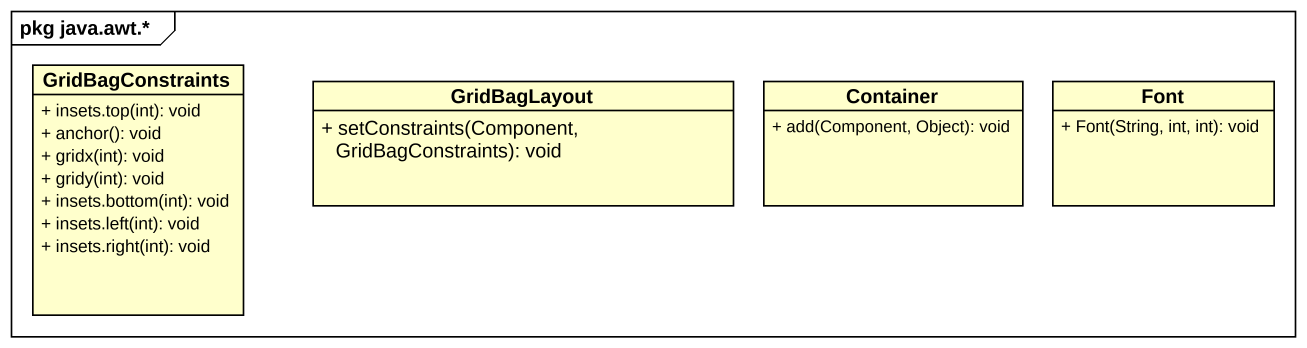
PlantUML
@startuml
mainframe pkg java.awt.*
hide circle
hide empty members
skinparam classAttributeIconSize 0
class GridBagConstraints {
  + insets.top(int): void
  + anchor(): void
  + gridx(int): void
  + gridy(int): void
  + insets.bottom(int): void
  + insets.left(int): void
  + insets.right(int): void
}
class GridBagLayout {
  + setConstraints(Component, GridBagConstraints): void
}
class Container {
  + add(Component, Object): void
}
class Font {
  + Font(String, int, int): void
}
@enduml
